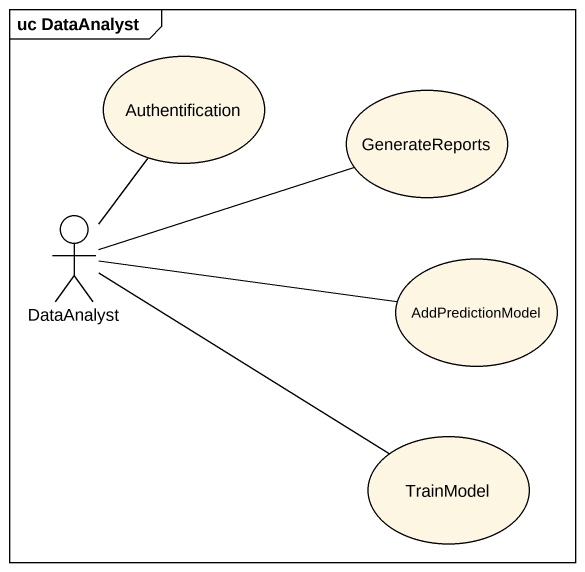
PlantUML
@startuml
mainframe uc DataAnalyst
usecase Authentification
usecase GenerateReports
actor DataAnalyst
usecase AddPredictionModel
usecase TrainModel
DataAnalyst -up- Authentification
DataAnalyst -right- GenerateReports
DataAnalyst -right- AddPredictionModel
DataAnalyst -right- TrainModel
@enduml
